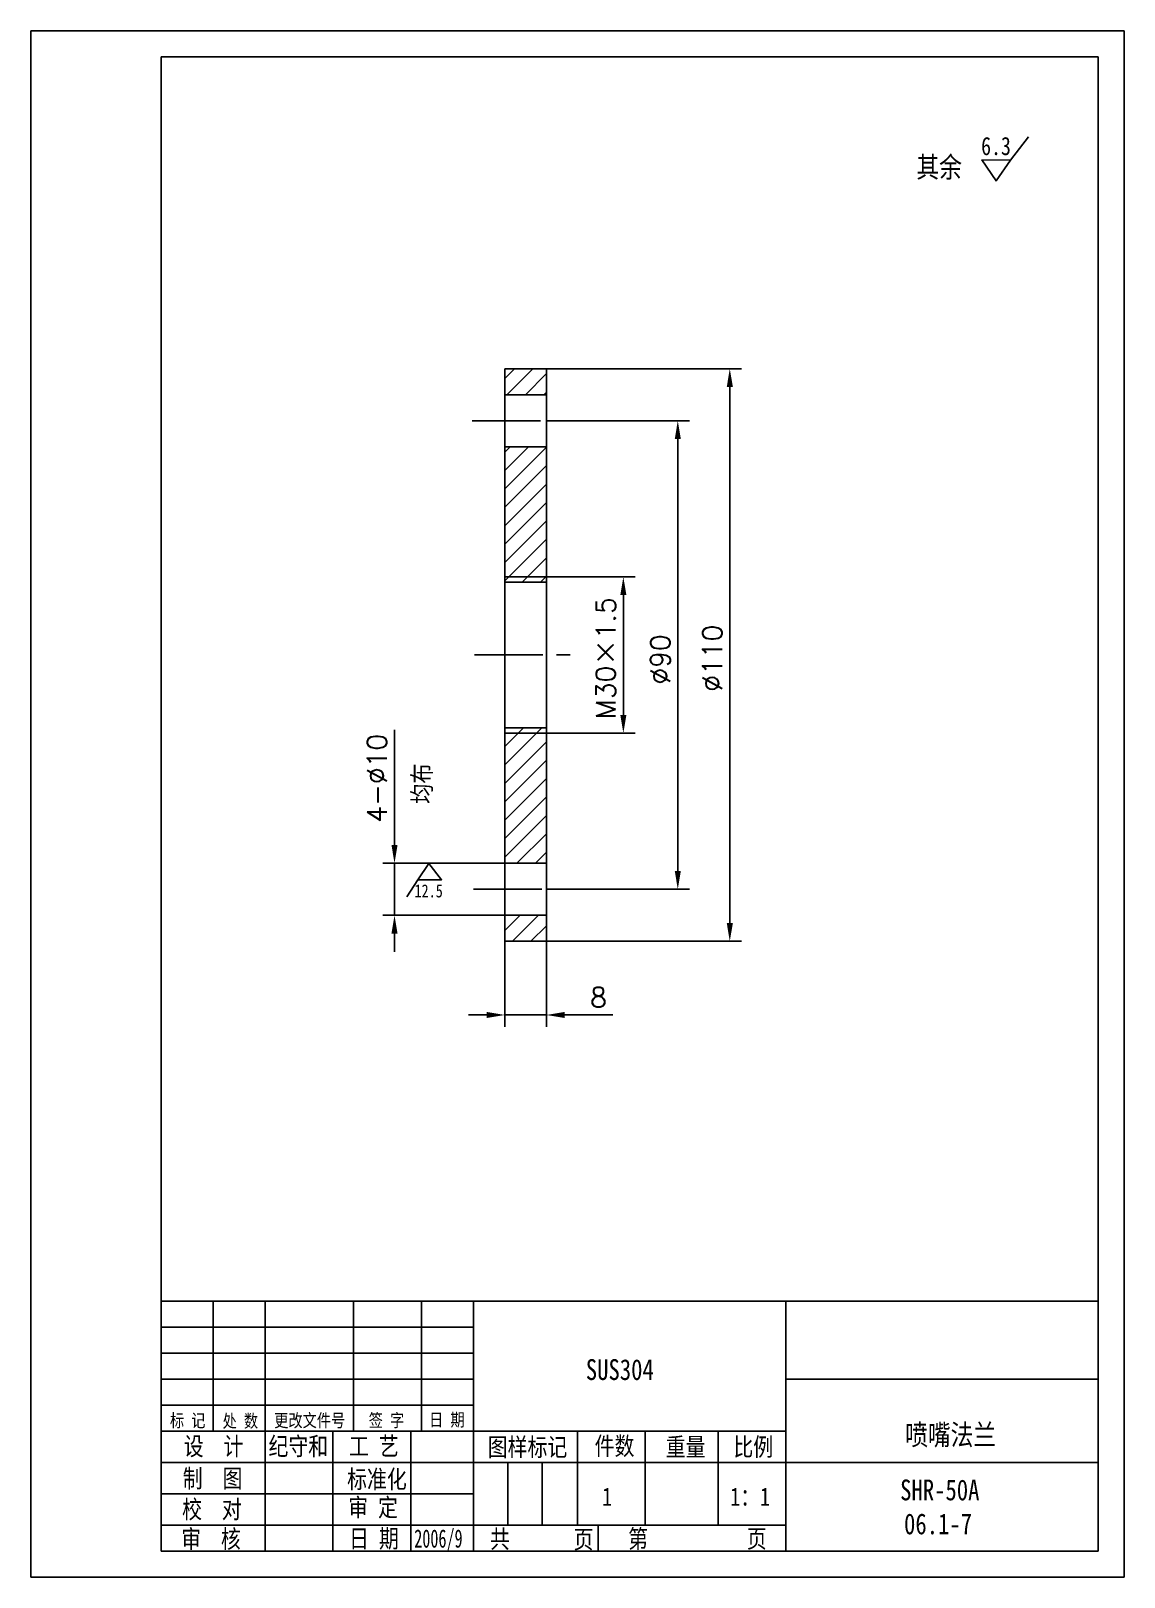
# Model space of a CAD drawing. Extents: x 338 to 548, y 125 to 422.
import ezdxf

# ---------------------------------------------------------------- set-up
doc = ezdxf.new("R2010")
doc.units = 0
doc.header["$LTSCALE"] = 10.5
doc.header["$MEASUREMENT"] = 0
doc.linetypes.add('CENTER', pattern=[2, 1.25, -0.25, 0.25, -0.25])
doc.layers.get('DEFPOINTS').update_dxf_attribs({"linetype": 'CONTINUOUS'})
doc.layers.add('PART', color=3, linetype='CONTINUOUS')
doc.layers.add('SMPEN_THICK', color=7, linetype='CONTINUOUS')
doc.styles.add('HZDX', font='', dxfattribs={"width": 0.8, "height": 7.5})
doc.styles.get("Standard").update_dxf_attribs({"font": 'txt', "height": 3.75, "bigfont": 'hzfs'})
doc.styles.get('HZDX').set_extended_font_data('SimSun')
doc.dimstyles.get("Standard").update_dxf_attribs({"dimtxt": 0.18, "dimasz": 0.18, "dimexe": 0.18, "dimexo": 0.0625, "dimgap": 0.09, "dimtad": 0, "dimtih": 1, "dimtoh": 1, "dimdec": 4, "dimzin": 0, "dimdsep": 46, "dimtxsty": 'Standard', "dimcen": 0.09, "dimadec": 0, "dimazin": 0, "dimtfac": 1, "dimtdec": 4, "dimtofl": 0, "dimtmove": 0, "dimatfit": 3, "dimfxl": 1, "dimtolj": 1, "dimtzin": 0, "dimarcsym": 0})

# ---------------------------------------------------------------- blocks, each defined once
blk = doc.blocks.new('*D4')
at = {"layer": 'DEFPOINTS', "color": 0, "transparency": 16777216}
for p in [(437.31, 356.94), (437.31, 246.94), (472.53, 246.94)]:
    blk.add_point(p, dxfattribs=at)
at = {"layer": 'SMPEN_THICK', "color": 2, "lineweight": -2, "transparency": 16777216}
for p, q in [((437.31, 356.94), (474.78, 356.94)), ((472.53, 353.44), (472.53, 250.44)), ((437.31, 246.94), (474.78, 246.94))]:
    blk.add_line(p, q, dxfattribs=at)
at = {"layer": 'SMPEN_THICK', "color": 2, "transparency": 16777216}
for points in [[(471.95, 353.44), (473.12, 353.44), (472.53, 356.94)], [(471.95, 250.44), (473.12, 250.44), (472.53, 246.94)]]:
    blk.add_solid(points, dxfattribs=at)
at = {"layer": 'SMPEN_THICK', "color": 2, "transparency": 16777216, "insert": (469.16, 301.32), "char_height": 3.75, "attachment_point": 5, "rotation": 90}
blk.add_mtext('\\A1;%%c110', dxfattribs=at)
blk = doc.blocks.new('*D5')
at = {"layer": 'DEFPOINTS', "color": 0, "transparency": 16777216}
for p in [(429.31, 246.94), (437.31, 246.94), (437.31, 232.79)]:
    blk.add_point(p, dxfattribs=at)
at = {"layer": 'SMPEN_THICK', "color": 2, "lineweight": -2, "transparency": 16777216}
for p, q in [((429.31, 246.94), (429.31, 230.54)), ((437.31, 246.94), (437.31, 230.54)), ((425.81, 232.79), (422.31, 232.79)), ((429.31, 232.79), (437.31, 232.79)), ((440.81, 232.79), (450.06, 232.79))]:
    blk.add_line(p, q, dxfattribs=at)
at = {"layer": 'SMPEN_THICK', "color": 2, "transparency": 16777216}
for points in [[(425.81, 233.38), (425.81, 232.21), (429.31, 232.79)], [(440.81, 233.38), (440.81, 232.21), (437.31, 232.79)]]:
    blk.add_solid(points, dxfattribs=at)
at = {"layer": 'SMPEN_THICK', "color": 2, "transparency": 16777216, "insert": (447.31, 236.17), "char_height": 3.75, "attachment_point": 5}
blk.add_mtext('\\A1;8', dxfattribs=at)
blk = doc.blocks.new('*D6')
at = {"layer": 'DEFPOINTS', "color": 0, "transparency": 16777216}
for p in [(429.31, 261.94), (408.12, 251.94), (429.31, 251.94)]:
    blk.add_point(p, dxfattribs=at)
at = {"layer": 'SMPEN_THICK', "color": 2, "lineweight": -2, "transparency": 16777216}
for p, q in [((408.12, 265.44), (408.12, 287.57)), ((429.31, 261.94), (405.87, 261.94)), ((408.12, 251.94), (408.12, 261.94)), ((429.31, 251.94), (405.87, 251.94)), ((408.12, 248.44), (408.12, 244.94))]:
    blk.add_line(p, q, dxfattribs=at)
at = {"layer": 'SMPEN_THICK', "color": 2, "transparency": 16777216}
for points in [[(407.54, 265.44), (408.7, 265.44), (408.12, 261.94)], [(407.54, 248.44), (408.7, 248.44), (408.12, 251.94)]]:
    blk.add_solid(points, dxfattribs=at)
at = {"layer": 'SMPEN_THICK', "color": 2, "transparency": 16777216, "insert": (404.74, 278.26), "char_height": 3.75, "attachment_point": 5, "rotation": 90}
blk.add_mtext('\\A1;4-%%c10', dxfattribs=at)
blk = doc.blocks.new('*D7')
at = {"layer": 'DEFPOINTS', "color": 0, "transparency": 16777216}
for p in [(437.31, 316.94), (437.31, 286.94), (452.08, 286.94)]:
    blk.add_point(p, dxfattribs=at)
at = {"layer": 'SMPEN_THICK', "color": 2, "lineweight": -2, "transparency": 16777216}
for p, q in [((437.31, 316.94), (454.33, 316.94)), ((452.08, 313.44), (452.08, 290.44)), ((437.31, 286.94), (454.33, 286.94))]:
    blk.add_line(p, q, dxfattribs=at)
at = {"layer": 'SMPEN_THICK', "color": 2, "transparency": 16777216}
for points in [[(451.5, 313.44), (452.67, 313.44), (452.08, 316.94)], [(451.5, 290.44), (452.67, 290.44), (452.08, 286.94)]]:
    blk.add_solid(points, dxfattribs=at)
at = {"layer": 'SMPEN_THICK', "color": 2, "transparency": 16777216, "insert": (448.71, 301.32), "char_height": 3.75, "attachment_point": 5, "rotation": 90}
blk.add_mtext('\\A1;M30{\\f仿宋_GB2312|b0|i0|c134|p49;×}1.5', dxfattribs=at)
blk = doc.blocks.new('*D8')
at = {"layer": 'DEFPOINTS', "color": 0, "transparency": 16777216}
for p in [(437.31, 346.94), (437.31, 256.94), (462.54, 256.94)]:
    blk.add_point(p, dxfattribs=at)
at = {"layer": 'SMPEN_THICK', "color": 2, "lineweight": -2, "transparency": 16777216}
for p, q in [((437.31, 346.94), (464.79, 346.94)), ((462.54, 343.44), (462.54, 260.44)), ((437.31, 256.94), (464.79, 256.94))]:
    blk.add_line(p, q, dxfattribs=at)
at = {"layer": 'SMPEN_THICK', "color": 2, "transparency": 16777216}
for points in [[(461.96, 343.44), (463.12, 343.44), (462.54, 346.94)], [(461.96, 260.44), (463.12, 260.44), (462.54, 256.94)]]:
    blk.add_solid(points, dxfattribs=at)
at = {"layer": 'SMPEN_THICK', "color": 2, "transparency": 16777216, "insert": (459.17, 301.09), "char_height": 3.75, "attachment_point": 5, "rotation": 90}
blk.add_mtext('\\A1;%%c90', dxfattribs=at)

msp = doc.modelspace()

# ---------------------------------------------------------------- hatches: boundary and pattern name
at = {"layer": 'SMPEN_THICK'}
h = msp.add_hatch(dxfattribs=at)
h.set_pattern_fill('ANSI31', color=256, scale=20, style=0)
h.paths.add_polyline_path([(437.30872, 351.94265), (437.30872, 356.94265), (429.30872, 356.94265), (429.30872, 351.94265)])
h.paths.add_polyline_path([(429.30872, 316.94265), (437.30872, 316.94265), (437.30872, 341.94265), (429.30872, 341.94265)])
h.paths.add_polyline_path([(429.30872, 316.94265), (429.30872, 315.94265), (437.30872, 315.94265), (437.30872, 316.94265)])
h.paths.add_polyline_path([(437.30872, 286.94265), (437.30872, 287.94265), (429.30872, 287.94265), (429.30872, 286.94265)])
h.paths.add_polyline_path([(429.30872, 261.94265), (437.30872, 261.94265), (437.30872, 286.94265), (429.30872, 286.94265)])
h.paths.add_polyline_path([(437.30872, 246.94265), (437.30872, 251.94265), (429.30872, 251.94265), (429.30872, 246.94265)])

# ---------------------------------------------------------------- linework, layer by layer
at = {"layer": 'PART', "linetype": 'Continuous'}
for p, q in [((338.27444, 421.82003), (548.27444, 421.82003)), ((548.27444, 421.82003), (548.27444, 124.82003)), ((373.27444, 177.82003), (373.27444, 152.82003)), ((383.27444, 177.82003), (383.27444, 129.82003)), ((400.27444, 177.82003), (400.27444, 152.82003)), ((413.27444, 177.82003), (413.27444, 152.82003)), ((423.27444, 177.82003), (423.27444, 129.82003)), ((483.27444, 177.82003), (483.27444, 129.82003)), ((543.27444, 162.82003), (483.27444, 162.82003)), ((396.27444, 152.82003), (396.27444, 129.82003)), ((411.27444, 152.82003), (411.27444, 129.82003)), ((443.27444, 152.82003), (443.27444, 134.82003)), ((456.27444, 152.82003), (456.27444, 134.82003)), ((470.27444, 152.82003), (470.27444, 134.82003)), ((429.87444, 146.82003), (429.87444, 134.82003)), ((436.47444, 146.82003), (436.47444, 134.82003)), ((543.27444, 146.82003), (483.27444, 146.82003)), ((447.27444, 134.82003), (447.27444, 129.82003)), ((548.27444, 124.82003), (338.27444, 124.82003))]:
    msp.add_line(p, q, dxfattribs=at)
at = {"layer": 'SMPEN_THICK', "color": 3}
msp.add_line((338.27444, 124.82003), (338.27444, 421.82003), dxfattribs=at)
at = {"layer": 'SMPEN_THICK', "color": 4}
for p, q in [((363.27444, 416.82003), (543.27444, 416.82003)), ((363.27444, 177.82003), (363.27444, 416.82003)), ((543.27444, 416.82003), (543.27444, 129.82003)), ((429.30872, 356.94265), (429.30872, 246.94265)), ((429.30872, 356.94265), (437.30872, 356.94265)), ((437.30872, 356.94265), (437.30872, 246.94265)), ((429.30872, 351.94265), (437.30872, 351.94265)), ((429.30872, 341.94265), (437.30872, 341.94265)), ((429.30872, 315.94265), (437.30872, 315.94265)), ((429.30872, 287.94265), (437.30872, 287.94265)), ((429.30872, 261.94265), (437.30872, 261.94265)), ((429.30872, 251.94265), (437.30872, 251.94265)), ((429.30872, 246.94265), (437.30872, 246.94265)), ((363.27444, 177.82003), (363.27444, 129.82003)), ((543.27444, 177.82003), (363.27444, 177.82003)), ((543.27444, 129.82003), (363.27444, 129.82003))]:
    msp.add_line(p, q, dxfattribs=at)
at = {"layer": 'SMPEN_THICK'}
for p, q in [((526.4861, 396.99985), (529.90922, 401.48369)), ((412.59225, 258.75878), (410.49212, 255.50437)), ((423.27444, 172.82003), (363.27444, 172.82003)), ((423.27444, 167.82003), (363.27444, 167.82003)), ((423.27444, 162.82003), (363.27444, 162.82003)), ((423.27444, 157.82003), (363.27444, 157.82003)), ((483.27444, 152.82003), (363.27444, 152.82003)), ((483.27444, 146.82003), (363.27444, 146.82003)), ((423.27444, 140.82003), (363.27444, 140.82003)), ((483.27444, 134.82003), (363.27444, 134.82003))]:
    msp.add_line(p, q, dxfattribs=at)
at = {"layer": 'SMPEN_THICK', "linetype": 'CENTER'}
for p, q in [((423.03452, 346.94265), (443.01983, 346.94265)), ((429.30872, 316.94265), (437.30872, 316.94265)), ((423.49929, 301.94265), (443.94938, 301.94265)), ((429.30872, 286.94265), (437.30872, 286.94265)), ((423.2669, 256.94265), (442.78744, 256.94265))]:
    msp.add_line(p, q, dxfattribs=at)
at = {"layer": 'SMPEN_THICK'}
for points in [[(526.4861, 396.99985), (520.95105, 397.02994), (523.67617, 393.01135)], [(412.59225, 258.75878), (417.17014, 258.75683), (414.73098, 261.90992)]]:
    msp.add_lwpolyline(points, close=True, dxfattribs=at)

# ---------------------------------------------------------------- texts
at = {"layer": 'SMPEN_THICK', "style": 'HZDX'}
for s, height, width, p in [('6.3', 3.5, 0.8, (520.81474, 397.96422)), ('其余', 4, 0.8, (508.38033, 393.66447)), ('12.5', 2.5, 0.8, (411.95549, 255.38216)), ('SUS304', 4, 0.8, (444.87055, 162.6778)), ('标 记', 2.5, 0.8, (364.97826, 153.64367)), ('处 数', 2.5, 0.8, (375.10239, 153.56361)), ('更改文件号', 2.5, 0.8, (385.01027, 153.65747)), ('签 字', 2.5, 0.8, (403.17325, 153.68188)), ('日 期', 2.5, 0.8, (414.77054, 153.79013)), ('喷嘴法兰', 4, 0.8, (506.21636, 150.16169)), ('设  计', 3.5, 0.8, (367.63513, 148.20193)), ('纪守和', 3.5, 0.8, (383.91035, 148.20193)), ('工 艺', 3.5, 0.8, (399.38787, 148.21317)), ('图样标记', 3.5, 0.8, (426.03251, 148.04075)), ('件数', 3.5, 0.8, (446.5752, 148.24653)), ('重量', 3.5, 0.8, (460.22055, 148.06358)), ('比例', 3.5, 0.8, (473.22546, 148.0864)), ('制  图', 3.5, 0.8, (367.45209, 142.01682)), ('标准化', 3.5, 0.8, (399.0218, 141.87952)), ('SHR-50A', 4, 0.8, (505.2539, 139.56299)), ('校  对', 3.5, 0.8, (367.32632, 136.09471)), ('审 定', 3.5, 0.8, (399.22767, 136.44901)), (' 1', 3.5, 0.8, (446.11091, 138.50918)), ('1：1', 3.5, 0.8, (472.61863, 138.50918)), ('06.1-7', 4, 0.8, (506.00613, 133.03939)), ('审  核', 3.5, 0.8, (367.14329, 130.4012)), ('日 期', 3.5, 0.8, (399.39559, 130.47949)), ('2006/9', 3.5, 0.65, (411.91499, 130.47949)), ('共', 3.5, 0.8, (426.46708, 130.38855)), ('页', 3.5, 0.8, (442.52631, 130.30849)), ('第', 3.5, 0.8, (453.00317, 130.4342)), ('页', 3.5, 0.8, (475.79989, 130.4342))]:
    msp.add_text(s, height=height, dxfattribs=dict(at, width=width)).set_placement(p)
at = {"layer": 'SMPEN_THICK', "style": 'HZDX', "width": 0.8}
msp.add_text('均布', height=3.55, rotation=90, dxfattribs=at).set_placement((415.13961, 273.35289))

# ---------------------------------------------------------------- dimensions: what is measured, and where the dimension line sits
at = {"layer": 'SMPEN_THICK'}
for base, p1, p2, text, picture, middle in [((472.53302, 246.94265), (437.30872, 356.94265), (437.30872, 246.94265), '%%c<>', '*D4', (472.53302, 301.32045)), ((408.11953, 251.94265), (429.30872, 261.94265), (429.30872, 251.94265), '4-%%c<>', '*D6', (408.11953, 278.25515))]:
    dim = msp.add_linear_dim(base=base, p1=p1, p2=p2, angle=90, text=text, dimstyle='Standard', override={"dimtxt": 5, "dimasz": 3.5, "dimexe": 2.25, "dimexo": 0, "dimgap": 1.5, "dimtad": 1, "dimtih": 0, "dimtoh": 0, "dimzin": 8, "dimclrd": 2, "dimclre": 2, "dimclrt": 2, "dimtm": 0.115, "dimtfac": 0.66667, "dimtofl": 1, "dimatfit": 1, "dimtvp": 5, "dimtzin": 8}, dxfattribs=at)
    dim.commit()
    dim.dimension.update_dxf_attribs({"geometry": picture, "text_midpoint": middle, "dimtype": 160})
at = {"layer": 'SMPEN_THICK', "color": 4}
for base, p1, p2, text, picture, middle in [((462.54037, 256.94265), (437.30872, 346.94265), (437.30872, 256.94265), '%%c<>', '*D8', (462.54037, 301.0882)), ((452.08294, 286.94265), (437.30872, 316.94265), (437.30872, 286.94265), 'M<>{\\f仿宋_GB2312|b0|i0|c134|p49;×}1.5', '*D7', (452.08294, 301.32045))]:
    dim = msp.add_linear_dim(base=base, p1=p1, p2=p2, angle=90, text=text, dimstyle='Standard', override={"dimtxt": 5, "dimasz": 3.5, "dimexe": 2.25, "dimexo": 0, "dimgap": 1.5, "dimtad": 1, "dimtih": 0, "dimtoh": 0, "dimzin": 8, "dimclrd": 2, "dimclre": 2, "dimclrt": 2, "dimtm": 0.115, "dimtfac": 0.66667, "dimtofl": 1, "dimatfit": 1, "dimtvp": 5, "dimtzin": 8}, dxfattribs=at)
    dim.commit()
    dim.dimension.update_dxf_attribs({"geometry": picture, "text_midpoint": middle, "dimtype": 160})
at = {"layer": 'SMPEN_THICK'}
dim = msp.add_linear_dim(base=(437.30872, 232.79438), p1=(429.30872, 246.94265), p2=(437.30872, 246.94265), dimstyle='Standard', override={"dimtxt": 5, "dimasz": 3.5, "dimexe": 2.25, "dimexo": 0, "dimgap": 1.5, "dimtad": 1, "dimtih": 0, "dimtoh": 0, "dimzin": 8, "dimclrd": 2, "dimclre": 2, "dimclrt": 2, "dimtm": 0.115, "dimtfac": 0.66667, "dimtofl": 1, "dimatfit": 1, "dimtvp": 5, "dimtzin": 8}, dxfattribs=at)
dim.commit()
dim.dimension.update_dxf_attribs({"geometry": '*D5', "text_midpoint": (447.30872, 232.79438), "dimtype": 160})

doc.saveas('drawing.dxf')
